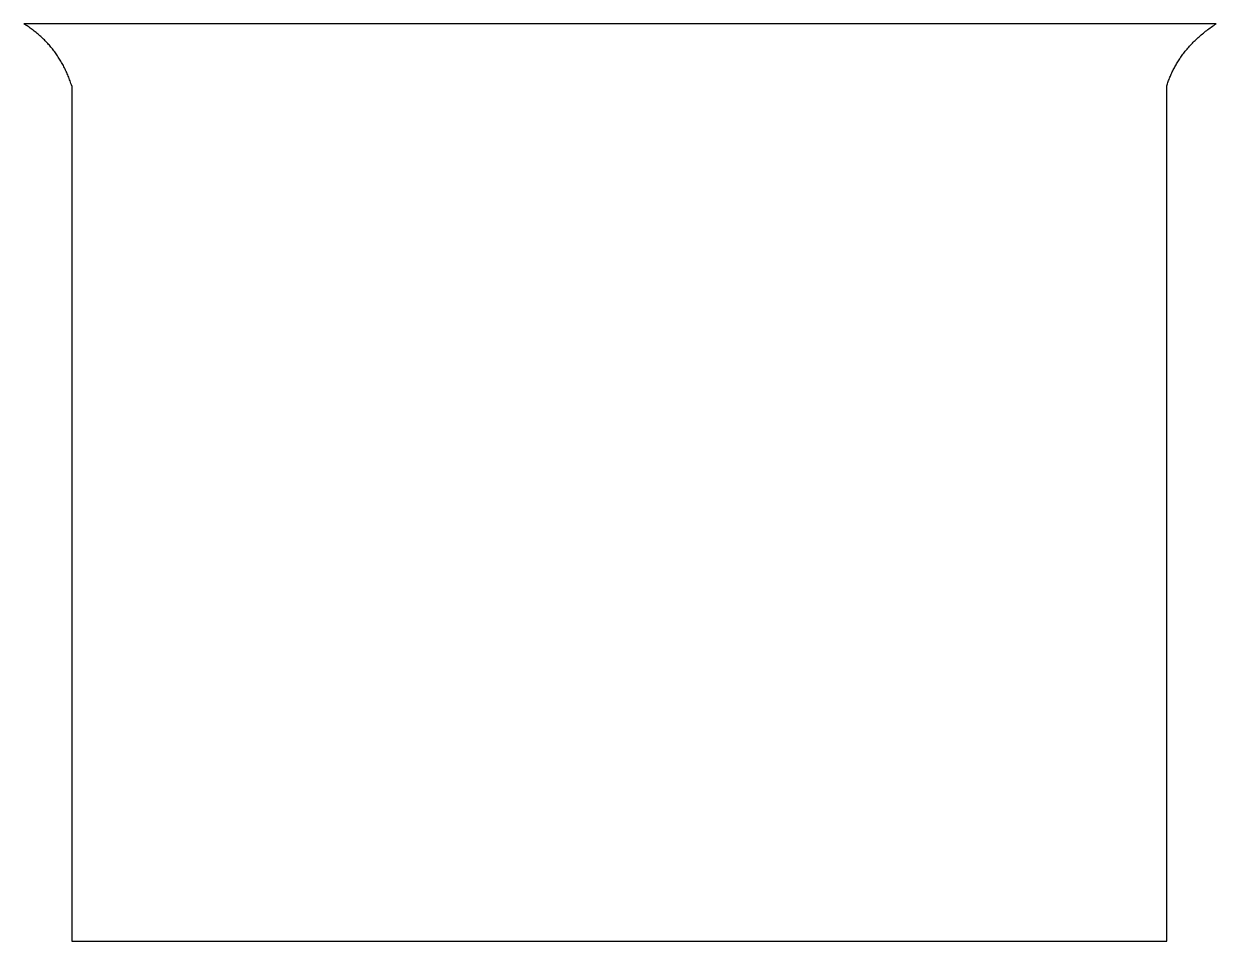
# Model space of a CAD drawing. Extents: x -6.8 to 6.8, y 8.2 to 18.7.
import ezdxf

# ---------------------------------------------------------------- set-up
doc = ezdxf.new("R2010")
doc.units = 0
doc.layers.get('0').update_dxf_attribs({"linetype": 'CONTINUOUS'})

msp = doc.modelspace()

# ---------------------------------------------------------------- linework, layer by layer
for p, q in [((6.795, 18.666), (-6.802, 18.666)), ((-6.255, 17.957), (-6.255, 8.2)), ((6.231, 8.2), (6.231, 17.957)), ((-6.255, 8.2), (6.231, 8.2))]:
    msp.add_line(p, q)
for points in [[(-6.255, 17.957), (-6.4, 18.417), (-6.802, 18.666)], [(6.231, 17.957), (6.369, 18.389), (6.795, 18.666)]]:
    msp.add_open_spline(points, degree=2)

doc.saveas('drawing.dxf')
